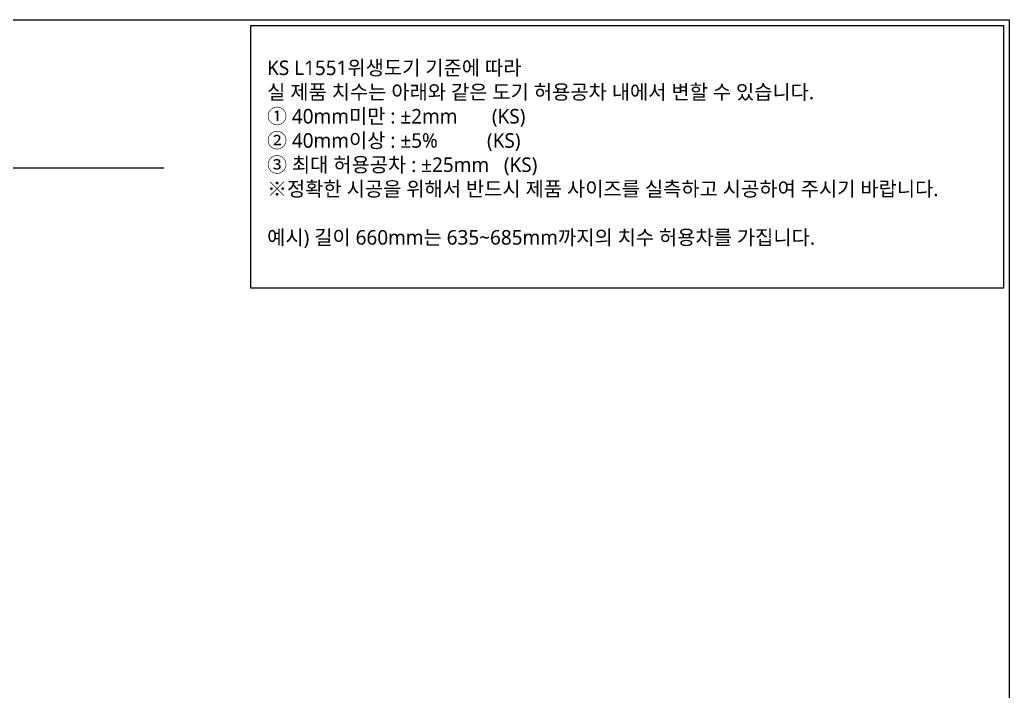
# Model space of a CAD drawing. Extents: x 1268 to 7307, y -579 to 1973.
# Drawn here: x 2341 to 4043, y 818 to 1973 of the extents above; entities that cross this region are included whole.
import ezdxf
from ezdxf.lldxf.tags import DXFTag

# ---------------------------------------------------------------- set-up
doc = ezdxf.new("R2010")
doc.units = 0
doc.header["$LTSCALE"] = 20
doc.header["$MEASUREMENT"] = 0
for name, color, linetype in [('2', 2, 'CONTINUOUS'), ('3', 3, 'CONTINUOUS'), ('6', 6, 'CONTINUOUS')]:
    doc.layers.add(name, color=color, linetype=linetype)
doc.styles.add('ROMANS', font='NanumGothic.ttf', dxfattribs={"height": 10.144927})
tags = doc.linetypes.add('DASHED', pattern=[0.75, 0.5, -0.25]).pattern_tags.tags
tags[6:7] = [DXFTag(74, 4), DXFTag(75, 0), DXFTag(340, '0'), DXFTag(46, 1.0), DXFTag(50, 0.0), DXFTag(44, 0.0), DXFTag(45, 0.0)]
tags[4:5] = [DXFTag(74, 4), DXFTag(75, 0), DXFTag(340, '0'), DXFTag(46, 1.0), DXFTag(50, 0.0), DXFTag(44, 0.0), DXFTag(45, 0.0)]

msp = doc.modelspace()

# ---------------------------------------------------------------- linework, layer by layer
at = {"layer": '3', "color": 7}
msp.add_lwpolyline([(1407.5, 1717.5), (1407.5, 1972.9), (4042.7, 1972.9), (4042.7, -207.5), (3335, -207.5)], dxfattribs=at)
at = {"layer": '3', "linetype": 'DASHED'}
msp.add_lwpolyline([(2738.8, 1962.9), (4032.7, 1962.9), (4032.7, 1511), (2738.8, 1511)], close=True, dxfattribs=at)
at = {"layer": '6'}
msp.add_lwpolyline([(2589.1, 1717.5), (1407.5, 1717.5), (1407.5, -207.5)], dxfattribs=at)

# ---------------------------------------------------------------- texts
at = {"layer": '2', "insert": (2766.6, 1741.7), "char_height": 25, "attachment_point": 4, "style": 'ROMANS'}
msp.add_mtext('KS L1551위생도기 기준에 따라 \\P실 제품 치수는 아래와 같은 도기 허용공차 내에서 변할 수 있습니다. \\P① 40mm미만 : ±2mm       (KS) \\P② 40mm이상 : ±5%          (KS)\\P③ 최대 허용공차 : ±25mm   (KS)\\P※정확한 시공을 위해서 반드시 제품 사이즈를 실측하고 시공하여 주시기 바랍니다.\\P\\P예시) 길이 660mm는 635~685mm까지의 치수 허용차를 가집니다.', dxfattribs=at)

doc.saveas('drawing.dxf')
